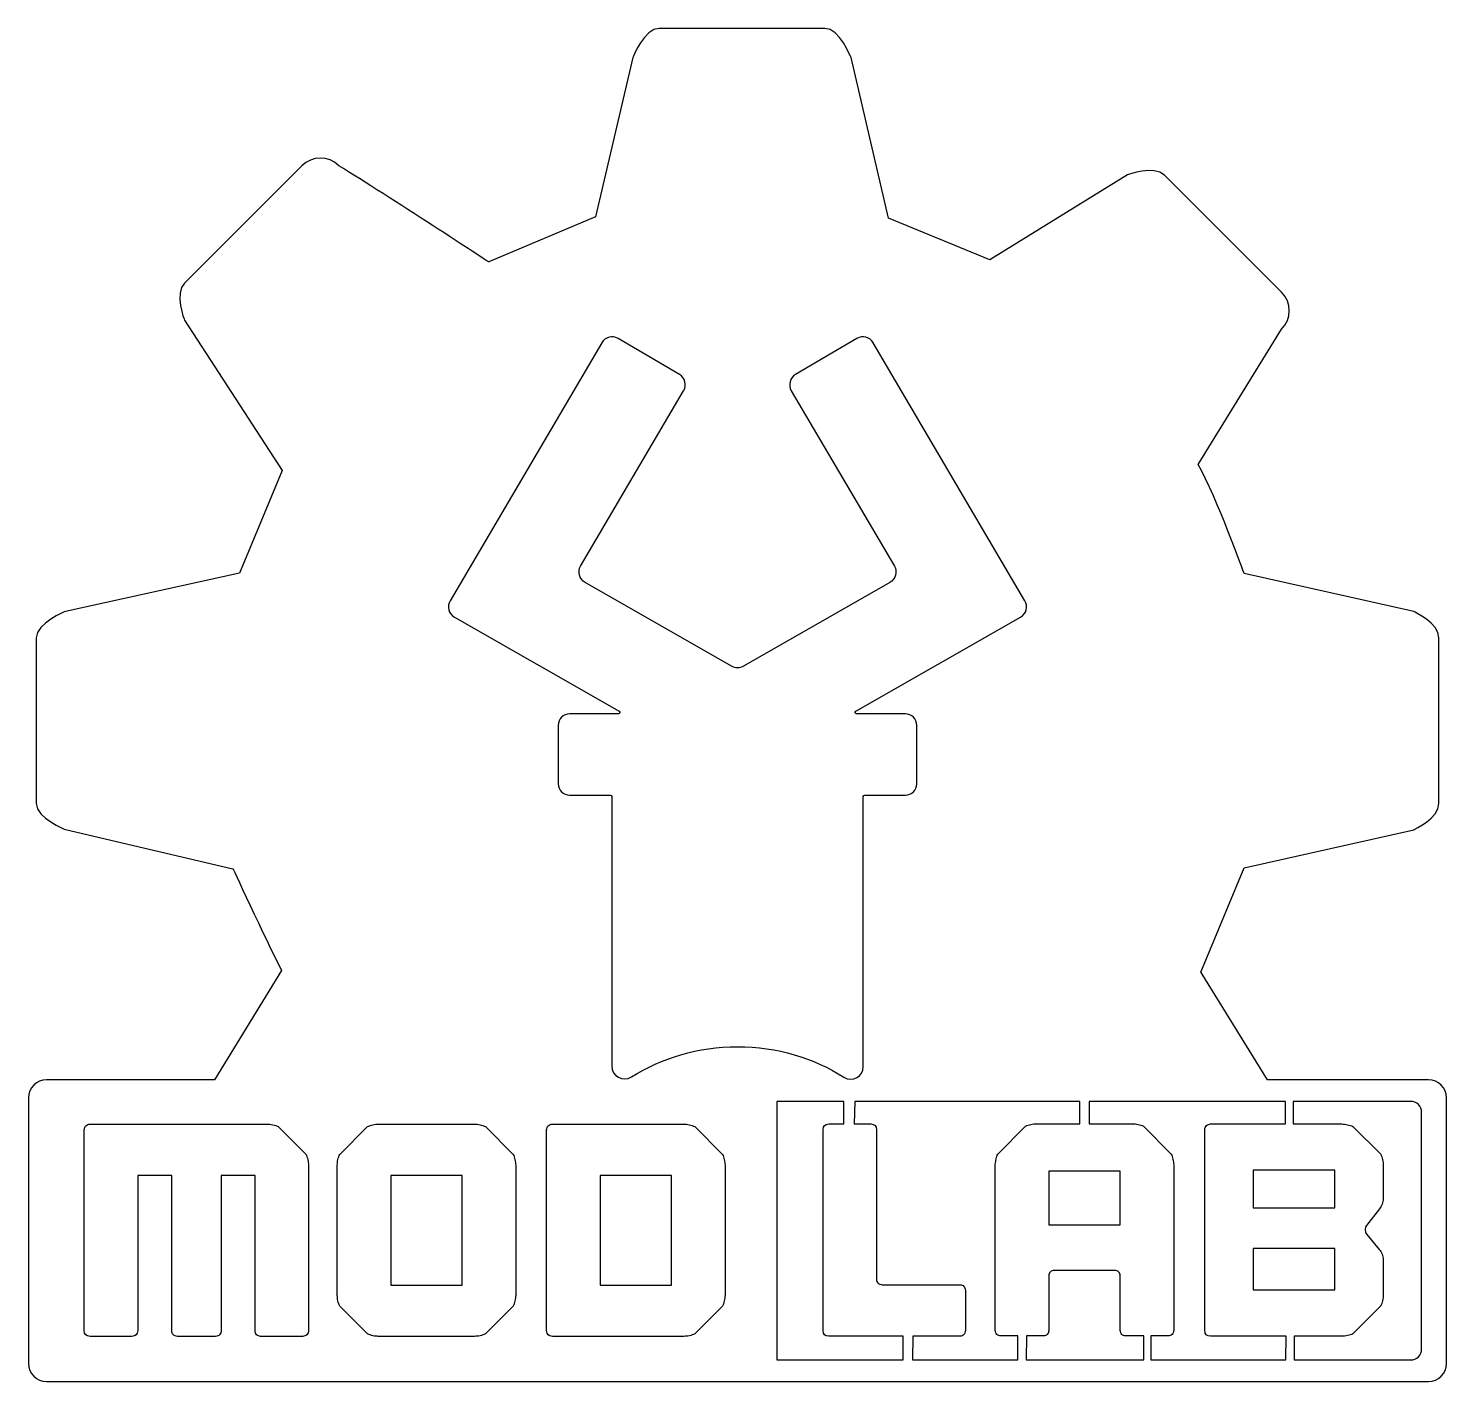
# Model space of a CAD drawing. Extents: x 1 to 361, y 1 to 345.
import ezdxf

# ---------------------------------------------------------------- set-up
doc = ezdxf.new("R2010")
doc.units = 0
doc.layers.add('Layer_1', color=7, linetype='CONTINUOUS')

msp = doc.modelspace()

# ---------------------------------------------------------------- linework, layer by layer
at = {"layer": 'Layer_1', "color": 7}
for points in [[(203.05329, 344.838678), (160.90129, 344.838678)], [(154.22729, 337.404678), (144.73529, 296.908678), (117.57529, 285.392678)], [(280.004286, 307.535678), (245.035286, 285.948678), (219.218286, 296.516678), (209.725286, 337.404678)], [(70.01329, 309.869678), (40.19729, 280.029678)], [(319.218286, 277.696678), (289.408286, 307.512678)], [(40.19729, 270.624678), (65.04729, 232.339678), (54.22829, 206.183678), (9.94729, 196.481678)], [(297.977286, 233.907678), (319.212286, 268.285678)], [(146.337952, 264.849168), (107.760952, 199.201168)], [(166.078952, 256.771168), (150.494952, 265.929168)], [(211.201952, 265.929168), (195.618952, 256.771168)], [(253.935952, 199.201168), (215.358952, 264.849168)], [(140.957952, 208.028168), (167.157952, 252.615168)], [(194.538952, 252.615168), (220.738952, 208.028168)], [(352.878286, 196.434678), (309.663286, 206.160678)], [(179.340952, 182.526168), (142.067952, 203.854168)], [(219.629952, 203.854168), (182.356952, 182.526168)], [(108.870952, 195.027168), (150.725952, 171.077168)], [(210.970952, 171.077168), (252.825952, 195.027168)], [(2.46829, 189.784678), (2.46829, 147.621677)], [(359.229286, 147.621677), (359.229286, 189.784678)], [(150.543952, 170.392168), (138.161952, 170.392168)], [(223.534952, 170.392168), (211.153952, 170.392168)], [(135.267952, 167.498168), (135.267952, 152.618168)], [(226.428952, 152.618168), (226.428952, 167.498168)], [(138.161952, 149.724168), (148.484952, 149.724168)], [(148.851952, 149.357168), (148.851952, 80.834168)], [(212.844952, 80.688168), (212.844952, 149.357168)], [(213.211952, 149.724168), (223.534952, 149.724168)], [(9.94729, 140.959677), (52.53129, 130.975677)], [(356.543286, 77.340677), (315.595286, 77.340677), (298.772286, 104.604677), (298.679286, 104.663677), (309.727286, 131.222677), (352.866286, 140.948677)], [(64.89629, 105.113677), (47.80329, 77.340677), (5.15429, 77.340677)], [(0.50829, 72.694677), (0.50829, 5.155677)], [(361.189286, 5.155677), (361.189286, 72.694677)], [(204.074992, 66.070264), (207.865703, 66.070264), (207.865836, 71.816677), (190.89029, 71.816677), (190.89029, 6.034677), (223.017991, 6.034677), (223.017991, 12.062264)], [(256.830752, 66.147064), (257.987712, 66.147064), (262.384752, 66.147064), (267.868768, 66.147064), (267.86876, 71.81668), (210.694264, 71.81668), (210.492096, 66.070264), (214.721992, 66.070264)], [(301.162752, 66.070064), (320.178416, 66.070064), (320.178416, 71.81668), (270.293104, 71.81668), (270.293104, 66.147064), (278.124728, 66.147064), (280.438728, 66.147064), (281.287688, 66.147064)], [(352.021232, 71.81668), (322.198704, 71.81668), (322.198728, 66.070064), (334.416752, 66.070064), (334.570752, 66.070064)], [(354.839232, 8.85268), (354.839232, 68.99868)], [(16.197952, 66.046168), (20.672952, 66.046168), (57.397952, 66.046168), (61.255952, 66.046168)], [(64.033952, 65.429168), (71.131952, 58.330168)], [(79.695712, 58.330064), (86.793712, 65.429064)], [(89.493712, 66.046064), (92.811712, 66.046064), (109.013712, 66.046064), (113.951712, 66.046064)], [(116.729712, 65.429064), (123.827712, 58.330064), (123.827712, 58.330064)], [(133.781792, 66.045768), (138.564792, 66.045768), (160.553792, 66.045768), (167.188792, 66.045768)], [(169.966792, 65.428768), (177.064792, 58.330768), (177.064792, 58.330768)], [(247.031712, 58.432064), (254.129712, 65.530064)], [(284.065688, 65.530064), (291.163688, 58.432064)], [(337.347712, 65.453064), (344.446752, 58.354064)], [(14.731952, 13.504168), (14.731952, 24.305168), (14.731952, 57.945168), (14.731952, 64.580168)], [(132.315792, 13.504768), (132.315792, 20.062768), (132.315792, 58.175768), (132.315792, 64.579768)], [(202.608992, 13.528264), (202.608992, 64.604264)], [(216.187992, 64.604264), (216.187992, 26.567264)], [(299.696752, 13.528064), (299.696752, 64.604064)], [(71.748952, 55.630168), (71.748952, 51.695168), (71.748952, 20.217168), (71.748952, 13.504168)], [(79.078752, 22.454064), (79.078752, 24.074064), (79.078752, 51.618064), (79.078752, 55.630064)], [(124.444752, 55.630064), (124.444752, 54.164064), (124.444752, 26.466064), (124.444752, 22.454064)], [(177.681792, 55.630768), (177.681792, 52.929768), (177.681792, 24.537768), (177.681792, 22.453768)], [(246.414752, 13.528064), (246.414752, 54.420064), (246.414752, 55.654064), (246.414752, 55.886064)], [(291.780728, 55.654064), (291.780728, 54.806064), (291.780728, 54.111064), (291.780728, 13.528064)], [(311.964752, 44.698064), (332.719712, 44.698064), (332.719712, 54.342064), (311.964752, 54.342064), (311.964752, 44.698064)], [(345.063712, 55.577064), (345.063712, 53.880064), (345.063712, 53.108064), (345.063712, 47.013064)], [(36.952952, 13.504168), (36.952952, 20.371168), (36.952952, 45.291168), (36.952952, 52.930168), (28.310952, 52.930168), (28.310952, 39.659168), (28.310952, 20.834168), (28.310952, 13.504168)], [(58.169952, 13.504168), (58.169952, 24.074168), (58.169952, 44.057168), (58.169952, 52.930168), (49.527952, 52.930168), (49.527952, 43.131168), (49.527952, 19.291168), (49.527952, 13.504168)], [(110.788752, 52.930064), (92.657712, 52.930064), (92.657712, 25.077064), (110.788752, 25.077064), (110.788752, 52.930064), (110.788752, 52.930064)], [(152.529792, 52.929768), (145.894792, 52.929768), (145.894792, 45.059768), (145.894792, 31.249768), (145.894792, 25.076768), (152.837792, 25.076768), (156.618792, 25.076768), (164.025792, 25.076768), (164.025792, 30.786768), (164.025792, 44.596768), (164.025792, 52.929768), (156.696792, 52.929768), (152.529792, 52.929768), (152.529792, 52.929768)], [(278.201712, 54.034064), (259.993712, 54.034064), (259.993712, 40.378064), (278.201712, 40.378064), (278.201712, 54.034064)], [(344.137712, 44.467064), (340.820752, 40.223064)], [(340.897712, 37.986064), (344.060752, 34.128064)], [(311.964752, 23.867064), (332.719712, 23.867064), (332.719712, 34.360064), (311.964752, 34.360064), (311.964752, 23.867064)], [(345.063712, 31.582064), (345.063712, 25.178064), (345.063712, 23.481064), (345.063712, 22.478064)], [(259.993712, 27.416064), (259.993712, 13.528064)], [(276.735712, 28.804064), (261.459712, 28.804064)], [(278.201712, 13.528064), (278.201712, 27.416064)], [(217.653992, 25.178264), (237.404992, 25.178264)], [(238.793992, 23.712264), (238.793992, 13.528264)], [(86.793712, 12.656064), (79.695712, 19.754064)], [(123.827712, 19.754064), (116.729712, 12.656064)], [(177.064792, 19.753768), (169.966792, 12.655768)], [(344.446752, 19.777064), (337.347712, 12.680064)], [(26.844952, 12.038168), (16.197952, 12.038168)], [(48.139952, 12.038168), (38.418952, 12.038168)], [(70.282952, 12.038168), (59.558952, 12.038168)], [(113.951712, 12.038064), (112.331712, 12.038064), (93.659712, 12.038064), (89.493712, 12.038064)], [(167.188792, 12.038768), (164.102792, 12.038768), (139.181792, 12.038768), (133.781792, 12.038768)], [(223.017991, 12.062264), (204.074992, 12.062264)], [(237.404992, 12.062264), (225.44236, 12.062264), (225.341344, 6.03468), (252.134368, 6.03468), (252.110384, 12.139064)], [(252.110384, 12.139064), (247.880752, 12.139064)], [(258.604752, 12.139064), (254.33272, 12.139064), (254.2772, 6.03468), (284.176184, 6.03468), (284.176208, 12.139064)], [(284.176208, 12.139064), (279.590752, 12.139064)], [(290.314728, 12.139064), (285.991488, 12.139064), (285.974128, 6.03468), (320.29568, 6.03468), (320.396696, 12.062064)], [(320.396696, 12.062064), (301.162752, 12.062064)], [(322.417, 12.062064), (322.417, 6.03468)], [(334.570752, 12.062064), (332.795712, 12.062064)], [(322.417, 6.03468), (352.021232, 6.03468)], [(5.15429, 0.510677), (356.543286, 0.510677)]]:
    msp.add_lwpolyline(points, dxfattribs=at)
for points in [[(160.90129, 344.838678), (157.22329, 344.838678), (154.22729, 337.404678), (154.22729, 337.404678)], [(209.725286, 337.404678), (209.725286, 337.404678), (206.754286, 344.838678), (203.05329, 344.838678)], [(79.44729, 309.892678), (76.84429, 312.506678), (72.61629, 312.471678), (70.01329, 309.869678)], [(117.57529, 285.392678), (117.57529, 285.392678), (92.031, 302.140978), (79.44729, 309.892678)], [(289.408286, 307.512678), (286.805286, 310.126678), (280.004286, 307.535678), (280.004286, 307.535678)], [(40.19729, 280.029678), (37.59429, 277.426678), (40.19729, 270.624678), (40.19729, 270.624678)], [(319.212286, 268.285678), (321.816286, 270.888678), (321.821286, 275.116678), (319.218286, 277.696678)], [(150.494952, 265.929168), (149.048952, 266.779168), (147.187952, 266.295168), (146.337952, 264.849168)], [(215.358952, 264.849168), (214.508952, 266.295168), (212.647952, 266.779168), (211.201952, 265.929168)], [(167.157952, 252.615168), (168.007952, 254.061168), (167.524952, 255.922168), (166.078952, 256.771168)], [(195.618952, 256.771168), (194.172952, 255.922168), (193.689952, 254.061168), (194.538952, 252.615168)], [(309.663286, 206.160678), (309.663286, 206.160678), (302.883286, 225.215678), (297.977286, 233.907678)], [(142.067952, 203.854168), (140.599952, 204.694168), (140.100952, 206.571168), (140.957952, 208.028168)], [(220.738952, 208.028168), (221.595952, 206.571168), (221.096952, 204.694168), (219.629952, 203.854168)], [(107.760952, 199.201168), (106.904952, 197.743168), (107.403952, 195.867168), (108.870952, 195.027168)], [(252.825952, 195.027168), (254.293952, 195.867168), (254.792952, 197.743168), (253.935952, 199.201168)], [(9.94729, 196.481678), (9.94729, 196.481678), (2.46829, 193.463678), (2.46829, 189.784678)], [(359.229286, 189.784678), (359.242286, 193.463678), (352.878286, 196.434678), (352.878286, 196.434678)], [(182.356952, 182.526168), (181.422952, 181.992168), (180.274952, 181.992168), (179.340952, 182.526168)], [(138.161952, 170.392168), (136.563952, 170.392168), (135.267952, 169.096168), (135.267952, 167.498168)], [(150.725952, 171.077168), (151.052952, 170.891168), (150.919952, 170.392168), (150.543952, 170.392168)], [(211.153952, 170.392168), (210.776952, 170.392168), (210.644952, 170.891168), (210.970952, 171.077168)], [(226.428952, 167.498168), (226.428952, 169.096168), (225.132952, 170.392168), (223.534952, 170.392168)], [(135.267952, 152.618168), (135.267952, 151.020168), (136.563952, 149.724168), (138.161952, 149.724168)], [(223.534952, 149.724168), (225.132952, 149.724168), (226.428952, 151.020168), (226.428952, 152.618168)], [(148.484952, 149.724168), (148.687952, 149.724168), (148.851952, 149.560168), (148.851952, 149.357168)], [(212.844952, 149.357168), (212.844952, 149.560168), (213.009952, 149.724168), (213.211952, 149.724168)], [(2.46829, 147.621677), (2.46829, 143.930677), (9.94729, 140.959677), (9.94729, 140.959677)], [(352.866286, 140.948677), (352.866286, 140.948677), (359.229286, 143.930677), (359.229286, 147.621677)], [(52.53129, 130.975677), (52.53129, 130.975677), (62.83508, 108.923068), (64.89629, 105.113677)], [(153.905952, 78.041168), (161.522952, 82.878168), (170.814952, 85.724168), (180.848952, 85.724168)], [(180.848952, 85.724168), (190.935952, 85.724168), (200.273952, 82.848168), (207.913952, 77.963168)], [(148.851952, 80.834168), (148.851952, 78.238168), (151.714952, 76.650168), (153.905952, 78.041168)], [(207.913952, 77.963168), (210.047952, 76.599168), (212.844952, 78.156168), (212.844952, 80.688168)], [(5.15429, 77.340677), (2.58829, 77.340677), (0.50829, 75.260677), (0.50829, 72.694677)], [(361.189286, 72.694677), (361.189286, 75.260677), (359.109286, 77.340677), (356.543286, 77.340677)], [(354.839232, 68.99868), (354.839232, 70.55468), (353.577232, 71.81668), (352.021232, 71.81668)], [(14.731952, 64.580168), (14.731952, 64.991168), (14.872952, 65.338168), (15.155952, 65.622168)], [(15.155952, 65.622168), (15.438952, 65.904168), (15.785952, 66.046168), (16.197952, 66.046168)], [(61.255952, 66.046168), (61.666952, 66.046168), (62.142952, 65.981168), (62.682952, 65.853168)], [(62.682952, 65.853168), (63.222952, 65.724168), (63.672952, 65.583168), (64.033952, 65.429168)], [(86.793712, 65.429064), (87.152752, 65.583064), (87.590752, 65.724064), (88.105712, 65.853064)], [(88.105712, 65.853064), (88.618752, 65.981064), (89.081712, 66.046064), (89.493712, 66.046064)], [(113.951712, 66.046064), (114.362752, 66.046064), (114.838752, 65.981024), (115.379712, 65.853064)], [(115.379712, 65.853064), (115.918752, 65.724064), (116.368752, 65.583064), (116.729712, 65.429064)], [(132.315792, 64.579768), (132.315792, 64.990768), (132.456792, 65.338768), (132.739792, 65.621768)], [(132.739792, 65.621768), (133.021792, 65.903768), (133.368792, 66.045768), (133.781792, 66.045768)], [(167.188792, 66.045768), (167.599792, 66.045768), (168.075792, 65.980768), (168.616792, 65.852768)], [(168.616792, 65.852768), (169.156792, 65.724768), (169.606792, 65.582768), (169.966792, 65.428768)], [(202.608992, 64.604264), (202.608992, 65.580264), (203.096992, 66.070264), (204.074992, 66.070264)], [(214.721992, 66.070264), (215.697992, 66.070264), (216.187992, 65.580264), (216.187992, 64.604264)], [(254.129712, 65.530064), (254.488752, 65.684064), (254.926752, 65.825064), (255.441712, 65.954064)], [(255.441712, 65.954064), (255.954752, 66.082064), (256.417712, 66.147064), (256.830752, 66.147064)], [(281.287688, 66.147064), (281.698728, 66.147064), (282.174728, 66.082104), (282.715688, 65.954064)], [(282.715688, 65.954064), (283.255688, 65.825064), (283.704728, 65.684064), (284.065688, 65.530064)], [(299.696752, 64.604064), (299.696752, 65.015064), (299.838752, 65.362064), (300.121712, 65.646064)], [(300.121712, 65.646064), (300.403712, 65.928064), (300.750752, 66.070064), (301.162752, 66.070064)], [(334.570752, 66.070064), (334.981712, 66.070064), (335.457712, 66.005024), (335.997712, 65.877064)], [(335.997712, 65.877064), (336.538752, 65.748064), (336.987712, 65.607064), (337.347712, 65.453064)], [(71.131952, 58.330168), (71.285952, 57.970168), (71.426952, 57.532168), (71.555952, 57.019168)], [(79.232752, 57.019064), (79.334752, 57.533064), (79.488752, 57.970064), (79.695712, 58.330064)], [(123.827712, 58.330064), (123.981712, 57.970064), (124.122752, 57.533064), (124.251712, 57.019064)], [(177.064792, 58.330768), (177.218792, 57.970768), (177.359792, 57.532768), (177.488792, 57.018768)], [(246.645712, 57.197064), (246.747712, 57.660064), (246.877712, 58.071064), (247.031712, 58.432064)], [(291.163688, 58.432064), (291.317688, 58.071064), (291.458728, 57.622064), (291.587688, 57.081064)], [(344.446752, 58.354064), (344.600752, 57.994064), (344.741712, 57.544064), (344.870752, 57.004064)], [(71.555952, 57.019168), (71.683952, 56.504168), (71.748952, 56.041168), (71.748952, 55.630168)], [(79.078752, 55.630064), (79.078752, 56.041064), (79.128352, 56.504064), (79.232752, 57.019064)], [(124.251712, 57.019064), (124.379712, 56.504064), (124.444752, 56.041064), (124.444752, 55.630064)], [(177.488792, 57.018768), (177.616792, 56.504768), (177.681792, 56.041768), (177.681792, 55.630768)], [(246.414752, 55.886064), (246.464352, 56.297064), (246.542752, 56.734064), (246.645712, 57.197064)], [(291.587688, 57.081064), (291.715688, 56.542064), (291.780728, 56.065064), (291.780728, 55.654064)], [(344.870752, 57.004064), (344.998752, 56.464064), (345.063712, 55.988064), (345.063712, 55.577064)], [(345.063712, 47.013064), (345.063712, 46.601064), (344.973712, 46.151064), (344.793712, 45.663064)], [(344.793712, 45.663064), (344.612752, 45.173064), (344.394752, 44.775064), (344.137712, 44.467064)], [(340.820752, 40.223064), (340.561712, 39.915064), (340.446752, 39.529064), (340.472752, 39.066064)], [(340.472752, 39.066064), (340.498352, 38.603064), (340.639712, 38.243064), (340.897712, 37.986064)], [(344.060752, 34.128064), (344.317712, 33.820064), (344.548752, 33.421064), (344.754752, 32.932064)], [(344.754752, 32.932064), (344.959712, 32.443064), (345.063712, 31.993064), (345.063712, 31.582064)], [(216.187992, 26.567264), (216.187992, 26.155264), (216.328992, 25.821264), (216.611992, 25.564264)], [(216.611992, 25.564264), (216.893992, 25.306264), (217.240992, 25.178264), (217.653992, 25.178264)], [(260.417712, 28.419064), (260.134752, 28.161064), (259.993712, 27.827064), (259.993712, 27.416064)], [(261.459712, 28.804064), (261.046752, 28.804064), (260.699712, 28.676064), (260.417712, 28.419064)], [(277.777712, 28.419064), (277.494752, 28.676064), (277.146752, 28.804064), (276.735712, 28.804064)], [(278.201712, 27.416064), (278.201712, 27.827064), (278.059712, 28.161064), (277.777712, 28.419064)], [(79.232752, 21.065064), (79.128752, 21.579064), (79.078752, 22.042064), (79.078752, 22.454064)], [(124.444752, 22.454064), (124.444752, 22.042064), (124.379952, 21.579064), (124.251712, 21.065064)], [(177.681792, 22.453768), (177.681792, 22.041768), (177.616792, 21.578768), (177.488792, 21.065768)], [(237.404992, 25.178264), (237.815992, 25.178264), (238.149992, 25.036264), (238.407992, 24.754264)], [(238.407992, 24.754264), (238.664992, 24.471264), (238.793992, 24.123264), (238.793992, 23.712264)], [(345.063712, 22.478064), (345.063712, 22.066064), (344.998912, 21.603064), (344.870752, 21.089064)], [(79.695712, 19.754064), (79.488752, 20.113064), (79.334752, 20.551064), (79.232752, 21.065064)], [(124.251712, 21.065064), (124.122752, 20.551064), (123.981712, 20.113064), (123.827712, 19.754064)], [(177.488792, 21.065768), (177.359792, 20.550768), (177.218792, 20.112768), (177.064792, 19.753768)], [(344.870752, 21.089064), (344.741712, 20.574064), (344.600752, 20.137064), (344.446752, 19.777064)], [(16.197952, 12.038168), (15.220952, 12.038168), (14.731952, 12.526168), (14.731952, 13.504168)], [(28.310952, 13.504168), (28.310952, 12.526168), (27.821952, 12.038168), (26.844952, 12.038168)], [(37.376952, 12.462168), (37.093952, 12.745168), (36.952952, 13.092168), (36.952952, 13.504168)], [(38.418952, 12.038168), (38.005952, 12.038168), (37.658952, 12.179168), (37.376952, 12.462168)], [(49.142952, 12.462168), (48.884952, 12.179168), (48.550952, 12.038168), (48.139952, 12.038168)], [(49.527952, 13.504168), (49.527952, 13.092168), (49.399952, 12.745168), (49.142952, 12.462168)], [(58.554952, 12.462168), (58.297952, 12.745168), (58.169952, 13.092168), (58.169952, 13.504168)], [(59.558952, 12.038168), (59.145952, 12.038168), (58.812952, 12.179168), (58.554952, 12.462168)], [(71.324952, 12.462168), (71.040952, 12.179168), (70.693952, 12.038168), (70.282952, 12.038168)], [(71.748952, 13.504168), (71.748952, 13.092168), (71.606952, 12.745168), (71.324952, 12.462168)], [(88.105712, 12.193064), (87.590752, 12.295064), (87.152752, 12.449064), (86.793712, 12.656064)], [(89.493712, 12.038064), (89.081712, 12.038064), (88.618752, 12.089024), (88.105712, 12.193064)], [(115.379712, 12.193064), (114.838752, 12.089064), (114.362752, 12.038064), (113.951712, 12.038064)], [(116.729712, 12.656064), (116.368752, 12.449064), (115.918752, 12.295064), (115.379712, 12.193064)], [(133.781792, 12.038768), (132.803792, 12.038768), (132.315792, 12.526768), (132.315792, 13.504768)], [(168.616792, 12.192768), (168.075792, 12.088768), (167.599792, 12.038768), (167.188792, 12.038768)], [(169.966792, 12.655768), (169.606792, 12.448768), (169.156792, 12.294768), (168.616792, 12.192768)], [(204.074992, 12.062264), (203.096992, 12.062264), (202.608992, 12.550264), (202.608992, 13.528264)], [(238.407992, 12.486264), (238.149992, 12.203264), (237.815992, 12.062264), (237.404992, 12.062264)], [(238.793992, 13.528264), (238.793992, 13.116264), (238.664992, 12.768264), (238.407992, 12.486264)], [(246.838752, 12.525064), (246.555712, 12.782064), (246.414752, 13.116064), (246.414752, 13.528064)], [(247.880752, 12.139064), (247.467712, 12.139064), (247.120752, 12.267064), (246.838752, 12.525064)], [(259.607712, 12.525064), (259.349712, 12.267064), (259.015712, 12.139064), (258.604752, 12.139064)], [(259.993712, 13.528064), (259.993712, 13.116064), (259.864752, 12.782064), (259.607712, 12.525064)], [(278.587712, 12.525064), (278.329712, 12.782064), (278.201712, 13.116064), (278.201712, 13.528064)], [(279.590752, 12.139064), (279.177712, 12.139064), (278.844752, 12.267064), (278.587712, 12.525064)], [(291.356728, 12.525064), (291.073688, 12.267064), (290.725688, 12.139064), (290.314728, 12.139064)], [(291.780728, 13.528064), (291.780728, 13.116064), (291.638728, 12.782064), (291.356728, 12.525064)], [(301.162752, 12.062064), (300.185712, 12.062064), (299.696752, 12.550064), (299.696752, 13.528064)], [(332.795712, 12.062064), (329.336144, 12.062064), (325.876576, 12.062064), (322.417, 12.062064)], [(335.997712, 12.216064), (335.457712, 12.113064), (334.981712, 12.062064), (334.570752, 12.062064)], [(337.347712, 12.680064), (336.987712, 12.473064), (336.538752, 12.319064), (335.997712, 12.216064)], [(352.021232, 6.03468), (353.577232, 6.03468), (354.839232, 7.29568), (354.839232, 8.85268)], [(0.50829, 5.155677), (0.50829, 2.590677), (2.58829, 0.510677), (5.15429, 0.510677)], [(356.543286, 0.510677), (359.109286, 0.510677), (361.189286, 2.590677), (361.189286, 5.155677)]]:
    msp.add_open_spline(points, degree=3, dxfattribs=at)

doc.saveas('drawing.dxf')
